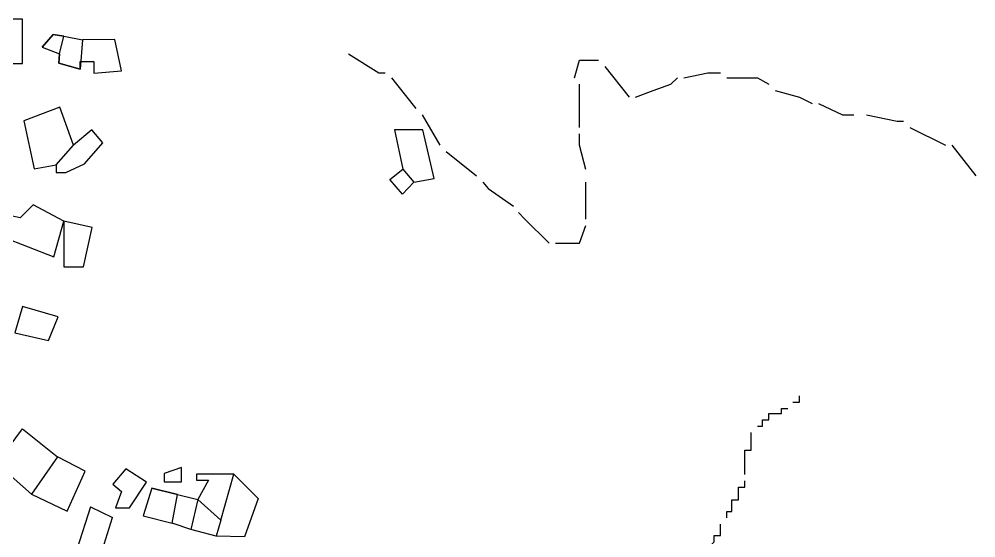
# Model space of a CAD drawing. Header units: millimetres. Extents: x -3588 to 75209, y -3737 to 38254.
# Drawn here: x 6779.7 to 6992.3, y 5920.7 to 6035.9 of the extents above; entities that cross this region are included whole.
import ezdxf

# ---------------------------------------------------------------- set-up
doc = ezdxf.new("R2010")
doc.units = ezdxf.units.MM
doc.layers.add('P', color=253, linetype='Continuous')

msp = doc.modelspace()

# ---------------------------------------------------------------- linework, layer by layer
at = {"color": 220}
for points in [[(6771.812, 6033.275), (6772.866, 6026.075), (6780.46, 6026.075), (6780.46, 6035.934), (6776.801, 6035.934), (6776.801, 6033.718), (6771.812, 6033.275)], [(6784.858, 6029.676), (6788.659, 6028.214), (6789.62, 6032.121), (6787.305, 6032.557), (6784.858, 6029.676), (6787.305, 6032.557), (6789.62, 6032.121), (6793.808, 6031.331), (6793.311, 6024.788), (6788.506, 6026.163), (6788.659, 6028.214), (6788.506, 6026.163), (6793.311, 6024.788), (6793.311, 6026.534), (6796.347, 6026.534), (6796.347, 6023.937), (6802.462, 6024.461), (6800.955, 6031.422), (6793.808, 6031.331)], [(6780.726, 6013.34), (6783.032, 6002.689), (6787.974, 6003.541), (6791.832, 6007.931), (6788.796, 6016.39), (6780.726, 6013.34)], [(6787.974, 6003.541), (6787.974, 6001.899), (6790.118, 6001.899), (6794.225, 6003.791), (6798.333, 6008.467), (6795.833, 6011.358), (6791.832, 6007.931)], [(6772.453, 5995.391), (6770.243, 5989.841), (6787.417, 5983.158), (6789.627, 5991.087), (6782.826, 5994.711), (6779.935, 5991.823), (6776.137, 5992.616), (6777.554, 5997.203), (6777.554, 6005.347), (6770.701, 5997.372), (6770.701, 5997.372), (6772.453, 5995.391)], [(6789.627, 5991.087), (6789.627, 5980.921), (6794.038, 5980.921), (6795.919, 5989.664), (6789.627, 5991.087)], [(6780.489, 5972.084), (6778.796, 5966.256), (6786.228, 5964.563), (6788.392, 5969.828), (6780.489, 5972.084)], [(6774.683, 5937.253), (6780.455, 5944.943), (6788.248, 5938.695), (6782.476, 5930.428), (6774.683, 5937.253)], [(6782.476, 5930.428), (6790.364, 5926.679), (6794.405, 5935.522), (6788.248, 5938.695)], [(6795.603, 5927.649), (6792.56, 5918.125), (6798.23, 5918.125), (6800.48, 5925.222)]]:
    msp.add_lwpolyline(points, dxfattribs=at)
at = {"color": 6}
msp.add_lwpolyline([(6862.108, 6000.289), (6864.951, 6002.63), (6867.431, 5999.72), (6864.929, 5997.038), (6862.108, 6000.289)], dxfattribs=at)
at = {"color": 82}
for points in [[(6802.497, 5931.047), (6801.119, 5927.374), (6804.259, 5927.374), (6808.011, 5933.113), (6803.416, 5936.097), (6800.506, 5932.654), (6802.497, 5931.047)], [(6811.971, 5934.995), (6811.971, 5933.202), (6815.811, 5933.202), (6815.811, 5936.33), (6811.971, 5934.995)], [(6824.501, 5924.648), (6827.45, 5934.847), (6819.098, 5934.847), (6819.098, 5933.567), (6821.76, 5933.567), (6819.46, 5929.238)], [(6827.45, 5934.847), (6832.829, 5929.474), (6829.817, 5920.97), (6823.483, 5921.127)], [(6809.167, 5931.753), (6807.278, 5925.609), (6813.695, 5924.022), (6814.869, 5930.359), (6809.167, 5931.753), (6819.46, 5929.238), (6817.845, 5922.614), (6813.695, 5924.022)], [(6819.46, 5929.238), (6824.501, 5924.648), (6823.483, 5921.127), (6817.845, 5922.614)]]:
    msp.add_lwpolyline(points, dxfattribs=at)
msp.add_lwpolyline([(6795.603, 5927.649), (6800.48, 5925.222)])
at = {"color": 6}
msp.add_polyline3d([(6867.431, 5999.72, 0), (6871.913, 6000.561, 0), (6869.389, 6011.365, 0), (6863.135, 6011.365, 0), (6864.951, 6002.63, 0)], dxfattribs=at)
at = {"layer": 'P'}
for points in [[(6852.866, 6028.242), (6859.635, 6024.001), (6861.044, 6024.001)], [(6903.102, 6022.881), (6904.238, 6026.834), (6908.479, 6026.834)], [(6909.887, 6025.426), (6915.248, 6018.64)], [(6862.452, 6022.881), (6863.588, 6021.473), (6867.829, 6016.112)], [(6916.657, 6018.64), (6920.61, 6020.064), (6924.563, 6021.473), (6925.971, 6022.881)], [(6927.379, 6022.881), (6932.756, 6024.001), (6935.573, 6024.001)], [(6936.981, 6022.881), (6943.751, 6022.881), (6946.296, 6021.473)], [(6904.238, 6011.871), (6904.238, 6013.279), (6904.238, 6021.473)], [(6947.704, 6020.064), (6953.081, 6018.64), (6955.898, 6017.232)], [(6957.306, 6017.232), (6962.667, 6014.687), (6965.212, 6014.687)], [(6869.238, 6014.687), (6873.191, 6007.918)], [(6968.029, 6014.687), (6974.814, 6013.279), (6976.223, 6013.279)], [(6905.646, 6002.556), (6904.238, 6007.918), (6904.238, 6010.462)], [(6977.631, 6011.871), (6985.537, 6007.918)], [(6986.945, 6007.918), (6992.306, 6001.148)], [(6874.599, 6006.509), (6881.368, 6001.148)], [(6882.777, 5999.74), (6883.913, 5998.315), (6889.562, 5994.363)], [(6905.646, 5991.546), (6905.646, 5998.315), (6905.646, 5999.74)], [(6890.683, 5992.954), (6892.107, 5991.546), (6897.468, 5986.185)], [(6898.877, 5986.185), (6904.238, 5986.185), (6905.646, 5990.138)], [(6951.657, 5950.896), (6953.081, 5950.896), (6953.081, 5952.305)], [(6943.751, 5945.535), (6944.887, 5945.535), (6944.887, 5946.944), (6946.296, 5946.944), (6946.296, 5948.352), (6947.704, 5948.352), (6949.128, 5948.352), (6949.128, 5949.488), (6950.537, 5949.488)], [(6940.934, 5934.813), (6940.934, 5935.933), (6940.934, 5937.341), (6940.934, 5938.766), (6940.934, 5940.174), (6942.343, 5940.174), (6942.343, 5941.582), (6942.343, 5942.703), (6942.343, 5944.127)], [(6936.981, 5925.21), (6936.981, 5926.619), (6938.118, 5926.619), (6938.118, 5928.027), (6938.118, 5929.163), (6939.526, 5929.163), (6939.526, 5930.572), (6939.526, 5931.98), (6940.934, 5931.98), (6940.934, 5933.388)], [(6931.332, 5915.608), (6931.332, 5917.017), (6932.756, 5917.017), (6932.756, 5918.441), (6934.165, 5919.849), (6934.165, 5921.258), (6935.573, 5921.258), (6935.573, 5922.378), (6935.573, 5923.802)]]:
    msp.add_lwpolyline(points, dxfattribs=at)

doc.saveas('drawing.dxf')
